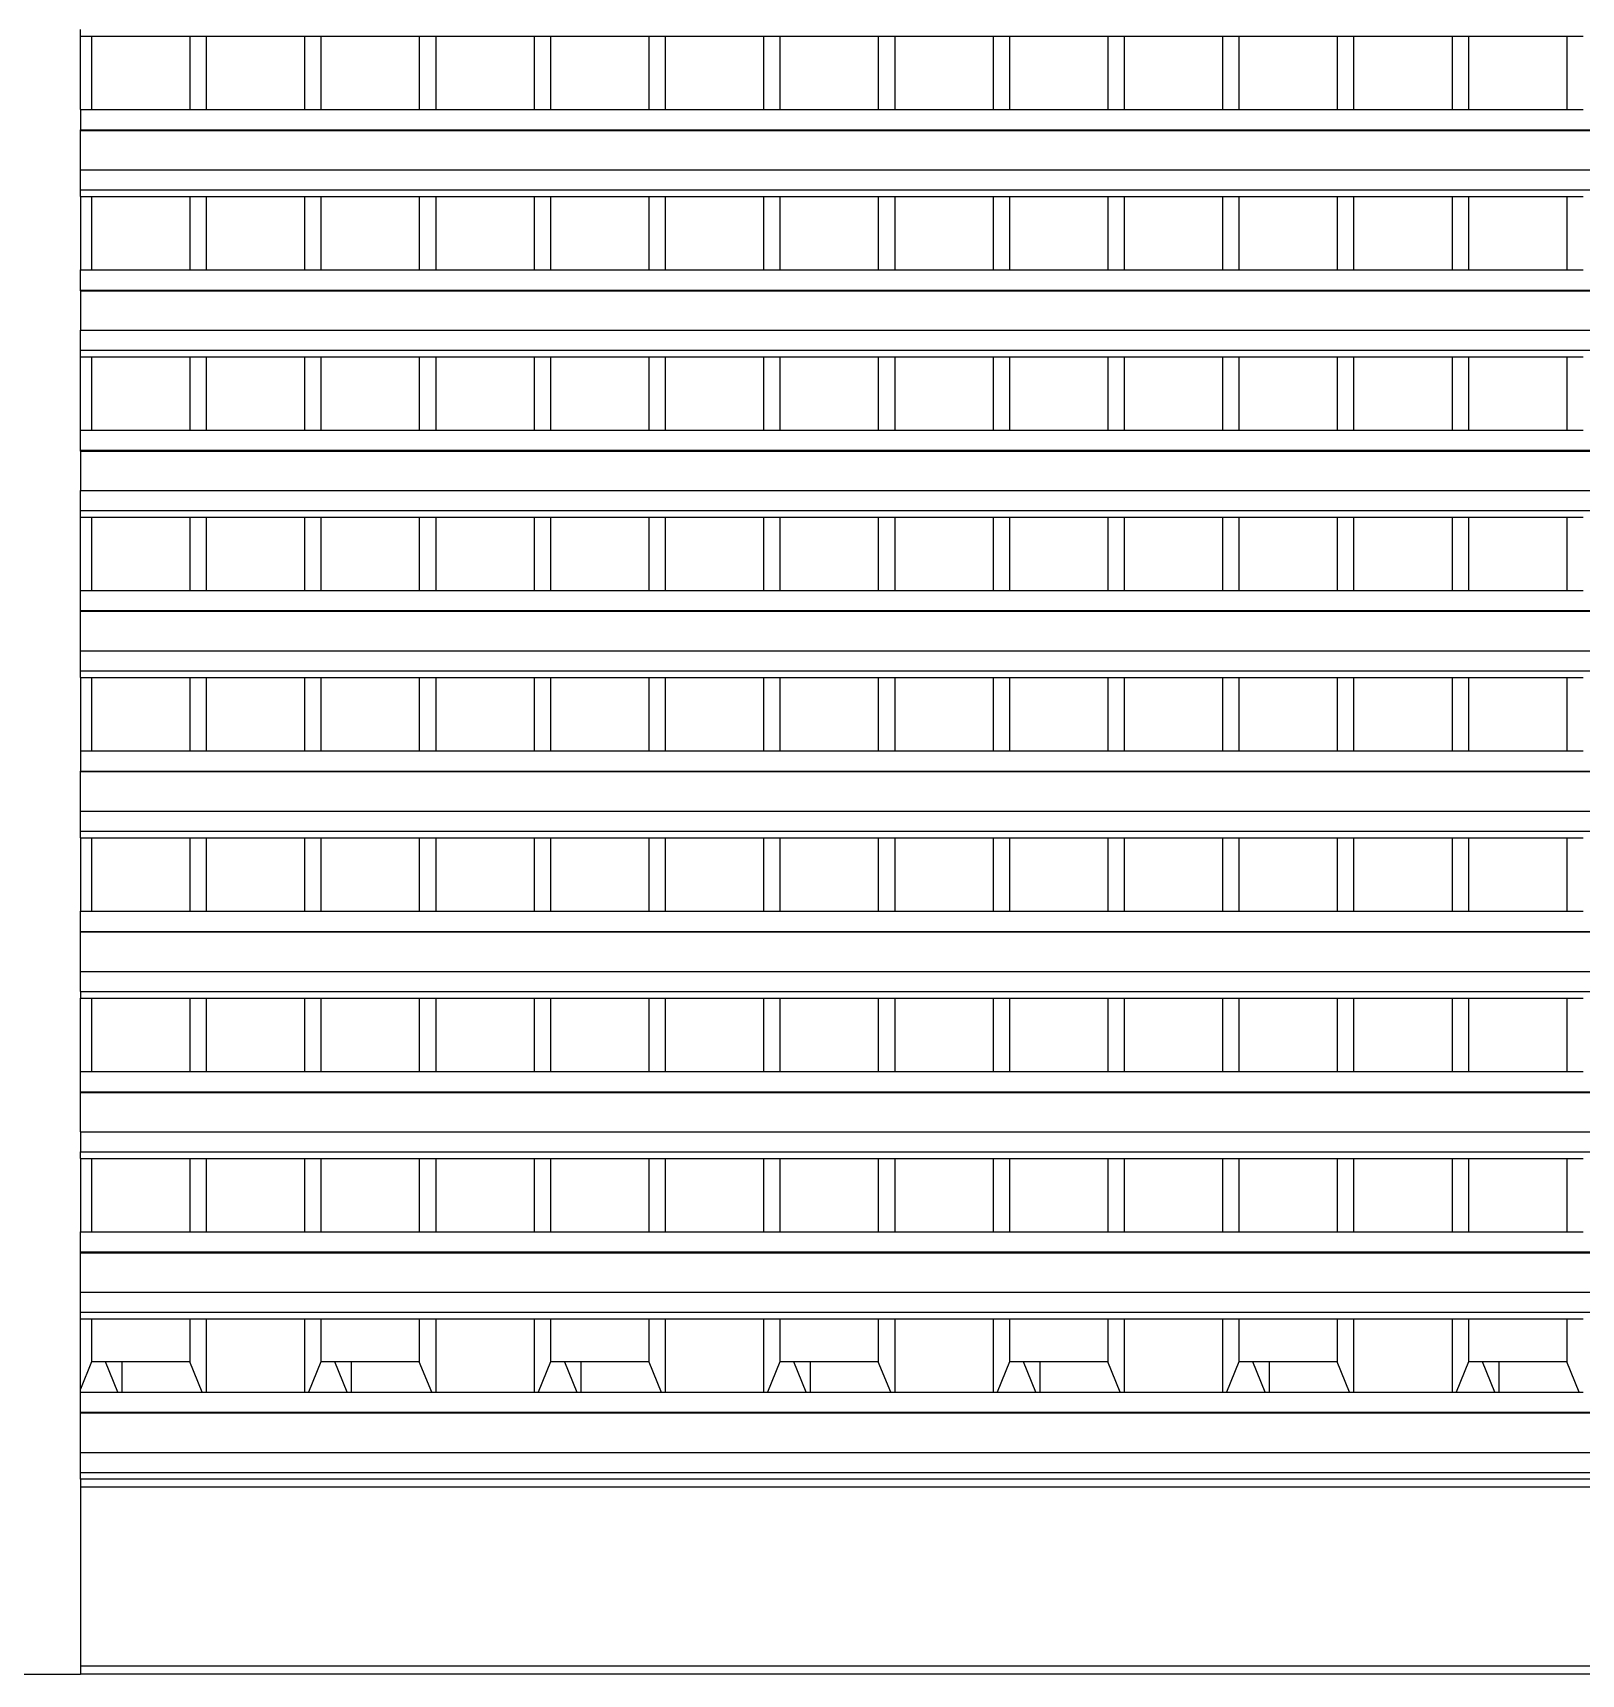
# Model space of a CAD drawing. Extents: x -60 to 60, y -13 to 16.
# Drawn here: x -19.992 to -18.087, y 9.341 to 11.36 of the extents above; entities that cross this region are included whole.
import ezdxf

# ---------------------------------------------------------------- set-up
doc = ezdxf.new("R2010")
doc.units = 0
doc.layers.get('0').update_dxf_attribs({"linetype": 'CONTINUOUS'})

msp = doc.modelspace()

# ---------------------------------------------------------------- linework, layer by layer
for p, q in [((-19.9336, 11.3562), (-19.9336, 11.3644)), ((-19.9336, 11.3562), (-19.9199, 11.3562)), ((-19.9336, 11.2658), (-19.9336, 11.3562)), ((-19.9199, 11.3562), (-19.9199, 11.2658)), ((-19.9199, 11.3562), (-19.7989, 11.3562)), ((-19.7989, 11.3562), (-19.7989, 11.2658)), ((-19.7989, 11.3562), (-19.7787, 11.3562)), ((-19.7787, 11.3562), (-19.7787, 11.2658)), ((-19.7787, 11.3562), (-19.6577, 11.3562)), ((-19.6577, 11.3562), (-19.6577, 11.2658)), ((-19.6577, 11.3562), (-19.6375, 11.3562)), ((-19.6375, 11.3562), (-19.6375, 11.2658)), ((-19.6375, 11.3562), (-19.5165, 11.3562)), ((-19.5165, 11.3562), (-19.5165, 11.2658)), ((-19.5165, 11.3562), (-19.4963, 11.3562)), ((-19.4963, 11.3562), (-19.4963, 11.2658)), ((-19.4963, 11.3562), (-19.3753, 11.3562)), ((-19.3753, 11.3562), (-19.3753, 11.2658)), ((-19.3753, 11.3562), (-19.3551, 11.3562)), ((-19.3551, 11.3562), (-19.3551, 11.2658)), ((-19.3551, 11.3562), (-19.2341, 11.3562)), ((-19.2341, 11.3562), (-19.2341, 11.2658)), ((-19.2341, 11.3562), (-19.2139, 11.3562)), ((-19.2139, 11.3562), (-19.2139, 11.2658)), ((-19.2139, 11.3562), (-19.0929, 11.3562)), ((-19.0929, 11.3562), (-19.0929, 11.2658)), ((-19.0929, 11.3562), (-19.0727, 11.3562)), ((-19.0727, 11.3562), (-19.0727, 11.2658)), ((-19.0727, 11.3562), (-18.9517, 11.3562)), ((-18.9517, 11.3562), (-18.9517, 11.2658)), ((-18.9517, 11.3562), (-18.9315, 11.3562)), ((-18.9315, 11.3562), (-18.9315, 11.2658)), ((-18.9315, 11.3562), (-18.8104, 11.3562)), ((-18.8104, 11.3562), (-18.8104, 11.2658)), ((-18.8104, 11.3562), (-18.7903, 11.3562)), ((-18.7903, 11.3562), (-18.7903, 11.2658)), ((-18.7903, 11.3562), (-18.6692, 11.3562)), ((-18.6692, 11.3562), (-18.6692, 11.2658)), ((-18.6692, 11.3562), (-18.6491, 11.3562)), ((-18.6491, 11.3562), (-18.6491, 11.2658)), ((-18.6491, 11.3562), (-18.528, 11.3562)), ((-18.528, 11.3562), (-18.528, 11.2658)), ((-18.528, 11.3562), (-18.5079, 11.3562)), ((-18.5079, 11.3562), (-18.5079, 11.2658)), ((-18.5079, 11.3562), (-18.3868, 11.3562)), ((-18.3868, 11.3562), (-18.3868, 11.2658)), ((-18.3868, 11.3562), (-18.3667, 11.3562)), ((-18.3667, 11.3562), (-18.3667, 11.2658)), ((-18.3667, 11.3562), (-18.2456, 11.3562)), ((-18.2456, 11.3562), (-18.2456, 11.2658)), ((-18.2456, 11.3562), (-18.2254, 11.3562)), ((-18.2254, 11.3562), (-18.2254, 11.2658)), ((-18.2254, 11.3562), (-18.1044, 11.3562)), ((-18.1044, 11.3562), (-18.1044, 11.2658)), ((-18.1044, 11.3562), (-18.0842, 11.3562)), ((-19.9336, 11.2658), (-19.9199, 11.2658)), ((-19.9336, 11.2658), (-19.9336, 11.2411)), ((-19.9199, 11.2658), (-19.7989, 11.2658)), ((-19.7989, 11.2658), (-19.7787, 11.2658)), ((-19.7787, 11.2658), (-19.6577, 11.2658)), ((-19.6577, 11.2658), (-19.6375, 11.2658)), ((-19.6375, 11.2658), (-19.5165, 11.2658)), ((-19.5165, 11.2658), (-19.4963, 11.2658)), ((-19.4963, 11.2658), (-19.3753, 11.2658)), ((-19.3753, 11.2658), (-19.3551, 11.2658)), ((-19.3551, 11.2658), (-19.2341, 11.2658)), ((-19.2341, 11.2658), (-19.2139, 11.2658)), ((-19.2139, 11.2658), (-19.0929, 11.2658)), ((-19.0929, 11.2658), (-19.0727, 11.2658)), ((-19.0727, 11.2658), (-18.9517, 11.2658)), ((-18.9517, 11.2658), (-18.9315, 11.2658)), ((-18.9315, 11.2658), (-18.8104, 11.2658)), ((-18.8104, 11.2658), (-18.7903, 11.2658)), ((-18.7903, 11.2658), (-18.6692, 11.2658)), ((-18.6692, 11.2658), (-18.6491, 11.2658)), ((-18.6491, 11.2658), (-18.528, 11.2658)), ((-18.528, 11.2658), (-18.5079, 11.2658)), ((-18.5079, 11.2658), (-18.3868, 11.2658)), ((-18.3868, 11.2658), (-18.3667, 11.2658)), ((-18.3667, 11.2658), (-18.2456, 11.2658)), ((-18.2456, 11.2658), (-18.2254, 11.2658)), ((-18.2254, 11.2658), (-18.1044, 11.2658)), ((-18.1044, 11.2658), (-18.0842, 11.2658)), ((-19.9336, 11.2411), (-16.3036, 11.2411)), ((-19.9336, 11.2403), (-19.9336, 11.2411)), ((-19.9336, 11.2403), (-16.3036, 11.2403)), ((-19.9336, 11.1918), (-19.9336, 11.2403)), ((-19.9336, 11.1918), (-16.3036, 11.1918)), ((-19.9336, 11.1671), (-19.9336, 11.1918)), ((-19.9336, 11.1671), (-16.3036, 11.1671)), ((-19.9336, 11.1589), (-19.9336, 11.1671)), ((-19.9336, 11.1589), (-19.9199, 11.1589)), ((-19.9336, 11.1589), (-19.9336, 11.0685)), ((-19.9199, 11.1589), (-19.9199, 11.0685)), ((-19.9199, 11.1589), (-19.7989, 11.1589)), ((-19.7989, 11.1589), (-19.7989, 11.0685)), ((-19.7989, 11.1589), (-19.7787, 11.1589)), ((-19.7787, 11.1589), (-19.7787, 11.0685)), ((-19.7787, 11.1589), (-19.6577, 11.1589)), ((-19.6577, 11.1589), (-19.6577, 11.0685)), ((-19.6577, 11.1589), (-19.6375, 11.1589)), ((-19.6375, 11.1589), (-19.6375, 11.0685)), ((-19.6375, 11.1589), (-19.5165, 11.1589)), ((-19.5165, 11.1589), (-19.5165, 11.0685)), ((-19.5165, 11.1589), (-19.4963, 11.1589)), ((-19.4963, 11.1589), (-19.4963, 11.0685)), ((-19.4963, 11.1589), (-19.3753, 11.1589)), ((-19.3753, 11.1589), (-19.3753, 11.0685)), ((-19.3753, 11.1589), (-19.3551, 11.1589)), ((-19.3551, 11.1589), (-19.3551, 11.0685)), ((-19.3551, 11.1589), (-19.2341, 11.1589)), ((-19.2341, 11.1589), (-19.2341, 11.0685)), ((-19.2341, 11.1589), (-19.2139, 11.1589)), ((-19.2139, 11.1589), (-19.2139, 11.0685)), ((-19.2139, 11.1589), (-19.0929, 11.1589)), ((-19.0929, 11.1589), (-19.0929, 11.0685)), ((-19.0929, 11.1589), (-19.0727, 11.1589)), ((-19.0727, 11.1589), (-19.0727, 11.0685)), ((-19.0727, 11.1589), (-18.9517, 11.1589)), ((-18.9517, 11.1589), (-18.9517, 11.0685)), ((-18.9517, 11.1589), (-18.9315, 11.1589)), ((-18.9315, 11.1589), (-18.9315, 11.0685)), ((-18.9315, 11.1589), (-18.8104, 11.1589)), ((-18.8104, 11.1589), (-18.8104, 11.0685)), ((-18.8104, 11.1589), (-18.7903, 11.1589)), ((-18.7903, 11.1589), (-18.7903, 11.0685)), ((-18.7903, 11.1589), (-18.6692, 11.1589)), ((-18.6692, 11.1589), (-18.6692, 11.0685)), ((-18.6692, 11.1589), (-18.6491, 11.1589)), ((-18.6491, 11.1589), (-18.6491, 11.0685)), ((-18.6491, 11.1589), (-18.528, 11.1589)), ((-18.528, 11.1589), (-18.528, 11.0685)), ((-18.528, 11.1589), (-18.5079, 11.1589)), ((-18.5079, 11.1589), (-18.5079, 11.0685)), ((-18.5079, 11.1589), (-18.3868, 11.1589)), ((-18.3868, 11.1589), (-18.3868, 11.0685)), ((-18.3868, 11.1589), (-18.3667, 11.1589)), ((-18.3667, 11.1589), (-18.3667, 11.0685)), ((-18.3667, 11.1589), (-18.2456, 11.1589)), ((-18.2456, 11.1589), (-18.2456, 11.0685)), ((-18.2456, 11.1589), (-18.2254, 11.1589)), ((-18.2254, 11.1589), (-18.2254, 11.0685)), ((-18.2254, 11.1589), (-18.1044, 11.1589)), ((-18.1044, 11.1589), (-18.1044, 11.0685)), ((-18.1044, 11.1589), (-18.0842, 11.1589)), ((-19.9336, 11.0685), (-19.9199, 11.0685)), ((-19.9336, 11.0438), (-19.9336, 11.0685)), ((-19.9199, 11.0685), (-19.7989, 11.0685)), ((-19.7989, 11.0685), (-19.7787, 11.0685)), ((-19.7787, 11.0685), (-19.6577, 11.0685)), ((-19.6577, 11.0685), (-19.6375, 11.0685)), ((-19.6375, 11.0685), (-19.5165, 11.0685)), ((-19.5165, 11.0685), (-19.4963, 11.0685)), ((-19.4963, 11.0685), (-19.3753, 11.0685)), ((-19.3753, 11.0685), (-19.3551, 11.0685)), ((-19.3551, 11.0685), (-19.2341, 11.0685)), ((-19.2341, 11.0685), (-19.2139, 11.0685)), ((-19.2139, 11.0685), (-19.0929, 11.0685)), ((-19.0929, 11.0685), (-19.0727, 11.0685)), ((-19.0727, 11.0685), (-18.9517, 11.0685)), ((-18.9517, 11.0685), (-18.9315, 11.0685)), ((-18.9315, 11.0685), (-18.8104, 11.0685)), ((-18.8104, 11.0685), (-18.7903, 11.0685)), ((-18.7903, 11.0685), (-18.6692, 11.0685)), ((-18.6692, 11.0685), (-18.6491, 11.0685)), ((-18.6491, 11.0685), (-18.528, 11.0685)), ((-18.528, 11.0685), (-18.5079, 11.0685)), ((-18.5079, 11.0685), (-18.3868, 11.0685)), ((-18.3868, 11.0685), (-18.3667, 11.0685)), ((-18.3667, 11.0685), (-18.2456, 11.0685)), ((-18.2456, 11.0685), (-18.2254, 11.0685)), ((-18.2254, 11.0685), (-18.1044, 11.0685)), ((-18.1044, 11.0685), (-18.0842, 11.0685)), ((-19.9336, 11.0438), (-16.3036, 11.0438)), ((-19.9336, 11.043), (-19.9336, 11.0438)), ((-19.9336, 11.043), (-16.3036, 11.043)), ((-19.9336, 11.043), (-19.9336, 10.9945)), ((-19.9336, 10.9945), (-16.3036, 10.9945)), ((-19.9336, 10.9699), (-19.9336, 10.9945)), ((-19.9336, 10.9699), (-16.3036, 10.9699)), ((-19.9336, 10.9616), (-19.9336, 10.9699)), ((-19.9336, 10.9616), (-19.9199, 10.9616)), ((-19.9336, 10.8712), (-19.9336, 10.9616)), ((-19.9199, 10.9616), (-19.9199, 10.8712)), ((-19.9199, 10.9616), (-19.7989, 10.9616)), ((-19.7989, 10.9616), (-19.7989, 10.8712)), ((-19.7989, 10.9616), (-19.7787, 10.9616)), ((-19.7787, 10.9616), (-19.7787, 10.8712)), ((-19.7787, 10.9616), (-19.6577, 10.9616)), ((-19.6577, 10.9616), (-19.6577, 10.8712)), ((-19.6577, 10.9616), (-19.6375, 10.9616)), ((-19.6375, 10.9616), (-19.6375, 10.8712)), ((-19.6375, 10.9616), (-19.5165, 10.9616)), ((-19.5165, 10.9616), (-19.5165, 10.8712)), ((-19.5165, 10.9616), (-19.4963, 10.9616)), ((-19.4963, 10.9616), (-19.4963, 10.8712)), ((-19.4963, 10.9616), (-19.3753, 10.9616)), ((-19.3753, 10.9616), (-19.3753, 10.8712)), ((-19.3753, 10.9616), (-19.3551, 10.9616)), ((-19.3551, 10.9616), (-19.3551, 10.8712)), ((-19.3551, 10.9616), (-19.2341, 10.9616)), ((-19.2341, 10.9616), (-19.2341, 10.8712)), ((-19.2341, 10.9616), (-19.2139, 10.9616)), ((-19.2139, 10.9616), (-19.2139, 10.8712)), ((-19.2139, 10.9616), (-19.0929, 10.9616)), ((-19.0929, 10.9616), (-19.0929, 10.8712)), ((-19.0929, 10.9616), (-19.0727, 10.9616)), ((-19.0727, 10.9616), (-19.0727, 10.8712)), ((-19.0727, 10.9616), (-18.9517, 10.9616)), ((-18.9517, 10.9616), (-18.9517, 10.8712)), ((-18.9517, 10.9616), (-18.9315, 10.9616)), ((-18.9315, 10.9616), (-18.9315, 10.8712)), ((-18.9315, 10.9616), (-18.8104, 10.9616)), ((-18.8104, 10.9616), (-18.8104, 10.8712)), ((-18.8104, 10.9616), (-18.7903, 10.9616)), ((-18.7903, 10.9616), (-18.7903, 10.8712)), ((-18.7903, 10.9616), (-18.6692, 10.9616)), ((-18.6692, 10.9616), (-18.6692, 10.8712)), ((-18.6692, 10.9616), (-18.6491, 10.9616)), ((-18.6491, 10.9616), (-18.6491, 10.8712)), ((-18.6491, 10.9616), (-18.528, 10.9616)), ((-18.528, 10.9616), (-18.528, 10.8712)), ((-18.528, 10.9616), (-18.5079, 10.9616)), ((-18.5079, 10.9616), (-18.5079, 10.8712)), ((-18.5079, 10.9616), (-18.3868, 10.9616)), ((-18.3868, 10.9616), (-18.3868, 10.8712)), ((-18.3868, 10.9616), (-18.3667, 10.9616)), ((-18.3667, 10.9616), (-18.3667, 10.8712)), ((-18.3667, 10.9616), (-18.2456, 10.9616)), ((-18.2456, 10.9616), (-18.2456, 10.8712)), ((-18.2456, 10.9616), (-18.2254, 10.9616)), ((-18.2254, 10.9616), (-18.2254, 10.8712)), ((-18.2254, 10.9616), (-18.1044, 10.9616)), ((-18.1044, 10.9616), (-18.1044, 10.8712)), ((-18.1044, 10.9616), (-18.0842, 10.9616)), ((-19.9336, 10.8712), (-19.9199, 10.8712)), ((-19.9336, 10.8466), (-19.9336, 10.8712)), ((-19.9199, 10.8712), (-19.7989, 10.8712)), ((-19.7989, 10.8712), (-19.7787, 10.8712)), ((-19.7787, 10.8712), (-19.6577, 10.8712)), ((-19.6577, 10.8712), (-19.6375, 10.8712)), ((-19.6375, 10.8712), (-19.5165, 10.8712)), ((-19.5165, 10.8712), (-19.4963, 10.8712)), ((-19.4963, 10.8712), (-19.3753, 10.8712)), ((-19.3753, 10.8712), (-19.3551, 10.8712)), ((-19.3551, 10.8712), (-19.2341, 10.8712)), ((-19.2341, 10.8712), (-19.2139, 10.8712)), ((-19.2139, 10.8712), (-19.0929, 10.8712)), ((-19.0929, 10.8712), (-19.0727, 10.8712)), ((-19.0727, 10.8712), (-18.9517, 10.8712)), ((-18.9517, 10.8712), (-18.9315, 10.8712)), ((-18.9315, 10.8712), (-18.8104, 10.8712)), ((-18.8104, 10.8712), (-18.7903, 10.8712)), ((-18.7903, 10.8712), (-18.6692, 10.8712)), ((-18.6692, 10.8712), (-18.6491, 10.8712)), ((-18.6491, 10.8712), (-18.528, 10.8712)), ((-18.528, 10.8712), (-18.5079, 10.8712)), ((-18.5079, 10.8712), (-18.3868, 10.8712)), ((-18.3868, 10.8712), (-18.3667, 10.8712)), ((-18.3667, 10.8712), (-18.2456, 10.8712)), ((-18.2456, 10.8712), (-18.2254, 10.8712)), ((-18.2254, 10.8712), (-18.1044, 10.8712)), ((-18.1044, 10.8712), (-18.0842, 10.8712)), ((-19.9336, 10.8466), (-16.3036, 10.8466)), ((-19.9336, 10.8457), (-19.9336, 10.8466)), ((-19.9336, 10.8457), (-16.3036, 10.8457)), ((-19.9336, 10.8457), (-19.9336, 10.7972)), ((-19.9336, 10.7972), (-16.3036, 10.7972)), ((-19.9336, 10.7726), (-19.9336, 10.7972)), ((-19.9336, 10.7726), (-16.3036, 10.7726)), ((-19.9336, 10.7644), (-19.9336, 10.7726)), ((-19.9336, 10.7644), (-19.9199, 10.7644)), ((-19.9336, 10.6739), (-19.9336, 10.7644)), ((-19.9199, 10.7644), (-19.9199, 10.6739)), ((-19.9199, 10.7644), (-19.7989, 10.7644)), ((-19.7989, 10.7644), (-19.7989, 10.6739)), ((-19.7989, 10.7644), (-19.7787, 10.7644)), ((-19.7787, 10.7644), (-19.7787, 10.6739)), ((-19.7787, 10.7644), (-19.6577, 10.7644)), ((-19.6577, 10.7644), (-19.6577, 10.6739)), ((-19.6577, 10.7644), (-19.6375, 10.7644)), ((-19.6375, 10.7644), (-19.6375, 10.6739)), ((-19.6375, 10.7644), (-19.5165, 10.7644)), ((-19.5165, 10.7644), (-19.5165, 10.6739)), ((-19.5165, 10.7644), (-19.4963, 10.7644)), ((-19.4963, 10.7644), (-19.4963, 10.6739)), ((-19.4963, 10.7644), (-19.3753, 10.7644)), ((-19.3753, 10.7644), (-19.3753, 10.6739)), ((-19.3753, 10.7644), (-19.3551, 10.7644)), ((-19.3551, 10.7644), (-19.3551, 10.6739)), ((-19.3551, 10.7644), (-19.2341, 10.7644)), ((-19.2341, 10.7644), (-19.2341, 10.6739)), ((-19.2341, 10.7644), (-19.2139, 10.7644)), ((-19.2139, 10.7644), (-19.2139, 10.6739)), ((-19.2139, 10.7644), (-19.0929, 10.7644)), ((-19.0929, 10.7644), (-19.0929, 10.6739)), ((-19.0929, 10.7644), (-19.0727, 10.7644)), ((-19.0727, 10.7644), (-19.0727, 10.6739)), ((-19.0727, 10.7644), (-18.9517, 10.7644)), ((-18.9517, 10.7644), (-18.9517, 10.6739)), ((-18.9517, 10.7644), (-18.9315, 10.7644)), ((-18.9315, 10.7644), (-18.9315, 10.6739)), ((-18.9315, 10.7644), (-18.8104, 10.7644)), ((-18.8104, 10.7644), (-18.8104, 10.6739)), ((-18.8104, 10.7644), (-18.7903, 10.7644)), ((-18.7903, 10.7644), (-18.7903, 10.6739)), ((-18.7903, 10.7644), (-18.6692, 10.7644)), ((-18.6692, 10.7644), (-18.6692, 10.6739)), ((-18.6692, 10.7644), (-18.6491, 10.7644)), ((-18.6491, 10.7644), (-18.6491, 10.6739)), ((-18.6491, 10.7644), (-18.528, 10.7644)), ((-18.528, 10.7644), (-18.528, 10.6739)), ((-18.528, 10.7644), (-18.5079, 10.7644)), ((-18.5079, 10.7644), (-18.5079, 10.6739)), ((-18.5079, 10.7644), (-18.3868, 10.7644)), ((-18.3868, 10.7644), (-18.3868, 10.6739)), ((-18.3868, 10.7644), (-18.3667, 10.7644)), ((-18.3667, 10.7644), (-18.3667, 10.6739)), ((-18.3667, 10.7644), (-18.2456, 10.7644)), ((-18.2456, 10.7644), (-18.2456, 10.6739)), ((-18.2456, 10.7644), (-18.2254, 10.7644)), ((-18.2254, 10.7644), (-18.2254, 10.6739)), ((-18.2254, 10.7644), (-18.1044, 10.7644)), ((-18.1044, 10.7644), (-18.1044, 10.6739)), ((-18.1044, 10.7644), (-18.0842, 10.7644)), ((-19.9336, 10.6739), (-19.9199, 10.6739)), ((-19.9336, 10.6493), (-19.9336, 10.6739)), ((-19.9199, 10.6739), (-19.7989, 10.6739)), ((-19.7989, 10.6739), (-19.7787, 10.6739)), ((-19.7787, 10.6739), (-19.6577, 10.6739)), ((-19.6577, 10.6739), (-19.6375, 10.6739)), ((-19.6375, 10.6739), (-19.5165, 10.6739)), ((-19.5165, 10.6739), (-19.4963, 10.6739)), ((-19.4963, 10.6739), (-19.3753, 10.6739)), ((-19.3753, 10.6739), (-19.3551, 10.6739)), ((-19.3551, 10.6739), (-19.2341, 10.6739)), ((-19.2341, 10.6739), (-19.2139, 10.6739)), ((-19.2139, 10.6739), (-19.0929, 10.6739)), ((-19.0929, 10.6739), (-19.0727, 10.6739)), ((-19.0727, 10.6739), (-18.9517, 10.6739)), ((-18.9517, 10.6739), (-18.9315, 10.6739)), ((-18.9315, 10.6739), (-18.8104, 10.6739)), ((-18.8104, 10.6739), (-18.7903, 10.6739)), ((-18.7903, 10.6739), (-18.6692, 10.6739)), ((-18.6692, 10.6739), (-18.6491, 10.6739)), ((-18.6491, 10.6739), (-18.528, 10.6739)), ((-18.528, 10.6739), (-18.5079, 10.6739)), ((-18.5079, 10.6739), (-18.3868, 10.6739)), ((-18.3868, 10.6739), (-18.3667, 10.6739)), ((-18.3667, 10.6739), (-18.2456, 10.6739)), ((-18.2456, 10.6739), (-18.2254, 10.6739)), ((-18.2254, 10.6739), (-18.1044, 10.6739)), ((-18.1044, 10.6739), (-18.0842, 10.6739)), ((-19.9336, 10.6493), (-16.3036, 10.6493)), ((-19.9336, 10.6485), (-19.9336, 10.6493)), ((-19.9336, 10.6485), (-16.3036, 10.6485)), ((-19.9336, 10.6), (-19.9336, 10.6485)), ((-19.9336, 10.6), (-16.3036, 10.6)), ((-19.9336, 10.5753), (-19.9336, 10.6)), ((-19.9336, 10.5753), (-16.3036, 10.5753)), ((-19.9336, 10.5671), (-19.9336, 10.5753)), ((-19.9336, 10.5671), (-19.9199, 10.5671)), ((-19.9336, 10.5671), (-19.9336, 10.4767)), ((-19.9199, 10.5671), (-19.9199, 10.4767)), ((-19.9199, 10.5671), (-19.7989, 10.5671)), ((-19.7989, 10.5671), (-19.7989, 10.4767)), ((-19.7989, 10.5671), (-19.7787, 10.5671)), ((-19.7787, 10.5671), (-19.7787, 10.4767)), ((-19.7787, 10.5671), (-19.6577, 10.5671)), ((-19.6577, 10.5671), (-19.6577, 10.4767)), ((-19.6577, 10.5671), (-19.6375, 10.5671)), ((-19.6375, 10.5671), (-19.6375, 10.4767)), ((-19.6375, 10.5671), (-19.5165, 10.5671)), ((-19.5165, 10.5671), (-19.5165, 10.4767)), ((-19.5165, 10.5671), (-19.4963, 10.5671)), ((-19.4963, 10.5671), (-19.4963, 10.4767)), ((-19.4963, 10.5671), (-19.3753, 10.5671)), ((-19.3753, 10.5671), (-19.3753, 10.4767)), ((-19.3753, 10.5671), (-19.3551, 10.5671)), ((-19.3551, 10.5671), (-19.3551, 10.4767)), ((-19.3551, 10.5671), (-19.2341, 10.5671)), ((-19.2341, 10.5671), (-19.2341, 10.4767)), ((-19.2341, 10.5671), (-19.2139, 10.5671)), ((-19.2139, 10.5671), (-19.2139, 10.4767)), ((-19.2139, 10.5671), (-19.0929, 10.5671)), ((-19.0929, 10.5671), (-19.0929, 10.4767)), ((-19.0929, 10.5671), (-19.0727, 10.5671)), ((-19.0727, 10.5671), (-19.0727, 10.4767)), ((-19.0727, 10.5671), (-18.9517, 10.5671)), ((-18.9517, 10.5671), (-18.9517, 10.4767)), ((-18.9517, 10.5671), (-18.9315, 10.5671)), ((-18.9315, 10.5671), (-18.9315, 10.4767)), ((-18.9315, 10.5671), (-18.8104, 10.5671)), ((-18.8104, 10.5671), (-18.8104, 10.4767)), ((-18.8104, 10.5671), (-18.7903, 10.5671)), ((-18.7903, 10.5671), (-18.7903, 10.4767)), ((-18.7903, 10.5671), (-18.6692, 10.5671)), ((-18.6692, 10.5671), (-18.6692, 10.4767)), ((-18.6692, 10.5671), (-18.6491, 10.5671)), ((-18.6491, 10.5671), (-18.6491, 10.4767)), ((-18.6491, 10.5671), (-18.528, 10.5671)), ((-18.528, 10.5671), (-18.528, 10.4767)), ((-18.528, 10.5671), (-18.5079, 10.5671)), ((-18.5079, 10.5671), (-18.5079, 10.4767)), ((-18.5079, 10.5671), (-18.3868, 10.5671)), ((-18.3868, 10.5671), (-18.3868, 10.4767)), ((-18.3868, 10.5671), (-18.3667, 10.5671)), ((-18.3667, 10.5671), (-18.3667, 10.4767)), ((-18.3667, 10.5671), (-18.2456, 10.5671)), ((-18.2456, 10.5671), (-18.2456, 10.4767)), ((-18.2456, 10.5671), (-18.2254, 10.5671)), ((-18.2254, 10.5671), (-18.2254, 10.4767)), ((-18.2254, 10.5671), (-18.1044, 10.5671)), ((-18.1044, 10.5671), (-18.1044, 10.4767)), ((-18.1044, 10.5671), (-18.0842, 10.5671)), ((-19.9336, 10.4767), (-19.9199, 10.4767)), ((-19.9336, 10.4767), (-19.9336, 10.452)), ((-19.9199, 10.4767), (-19.7989, 10.4767)), ((-19.7989, 10.4767), (-19.7787, 10.4767)), ((-19.7787, 10.4767), (-19.6577, 10.4767)), ((-19.6577, 10.4767), (-19.6375, 10.4767)), ((-19.6375, 10.4767), (-19.5165, 10.4767)), ((-19.5165, 10.4767), (-19.4963, 10.4767)), ((-19.4963, 10.4767), (-19.3753, 10.4767)), ((-19.3753, 10.4767), (-19.3551, 10.4767)), ((-19.3551, 10.4767), (-19.2341, 10.4767)), ((-19.2341, 10.4767), (-19.2139, 10.4767)), ((-19.2139, 10.4767), (-19.0929, 10.4767)), ((-19.0929, 10.4767), (-19.0727, 10.4767)), ((-19.0727, 10.4767), (-18.9517, 10.4767)), ((-18.9517, 10.4767), (-18.9315, 10.4767)), ((-18.9315, 10.4767), (-18.8104, 10.4767)), ((-18.8104, 10.4767), (-18.7903, 10.4767)), ((-18.7903, 10.4767), (-18.6692, 10.4767)), ((-18.6692, 10.4767), (-18.6491, 10.4767)), ((-18.6491, 10.4767), (-18.528, 10.4767)), ((-18.528, 10.4767), (-18.5079, 10.4767)), ((-18.5079, 10.4767), (-18.3868, 10.4767)), ((-18.3868, 10.4767), (-18.3667, 10.4767)), ((-18.3667, 10.4767), (-18.2456, 10.4767)), ((-18.2456, 10.4767), (-18.2254, 10.4767)), ((-18.2254, 10.4767), (-18.1044, 10.4767)), ((-18.1044, 10.4767), (-18.0842, 10.4767)), ((-19.9336, 10.452), (-16.3036, 10.452)), ((-19.9336, 10.4512), (-19.9336, 10.452)), ((-19.9336, 10.4512), (-16.3036, 10.4512)), ((-19.9336, 10.4027), (-19.9336, 10.4512)), ((-19.9336, 10.4027), (-16.3036, 10.4027)), ((-19.9336, 10.378), (-19.9336, 10.4027)), ((-19.9336, 10.378), (-16.3036, 10.378)), ((-19.9336, 10.3698), (-19.9336, 10.378)), ((-19.9336, 10.3698), (-19.9199, 10.3698)), ((-19.9336, 10.3698), (-19.9336, 10.2794)), ((-19.9199, 10.3698), (-19.9199, 10.2794)), ((-19.9199, 10.3698), (-19.7989, 10.3698)), ((-19.7989, 10.3698), (-19.7989, 10.2794)), ((-19.7989, 10.3698), (-19.7787, 10.3698)), ((-19.7787, 10.3698), (-19.7787, 10.2794)), ((-19.7787, 10.3698), (-19.6577, 10.3698)), ((-19.6577, 10.3698), (-19.6577, 10.2794)), ((-19.6577, 10.3698), (-19.6375, 10.3698)), ((-19.6375, 10.3698), (-19.6375, 10.2794)), ((-19.6375, 10.3698), (-19.5165, 10.3698)), ((-19.5165, 10.3698), (-19.5165, 10.2794)), ((-19.5165, 10.3698), (-19.4963, 10.3698)), ((-19.4963, 10.3698), (-19.4963, 10.2794)), ((-19.4963, 10.3698), (-19.3753, 10.3698)), ((-19.3753, 10.3698), (-19.3753, 10.2794)), ((-19.3753, 10.3698), (-19.3551, 10.3698)), ((-19.3551, 10.3698), (-19.3551, 10.2794)), ((-19.3551, 10.3698), (-19.2341, 10.3698)), ((-19.2341, 10.3698), (-19.2341, 10.2794)), ((-19.2341, 10.3698), (-19.2139, 10.3698)), ((-19.2139, 10.3698), (-19.2139, 10.2794)), ((-19.2139, 10.3698), (-19.0929, 10.3698)), ((-19.0929, 10.3698), (-19.0929, 10.2794)), ((-19.0929, 10.3698), (-19.0727, 10.3698)), ((-19.0727, 10.3698), (-19.0727, 10.2794)), ((-19.0727, 10.3698), (-18.9517, 10.3698)), ((-18.9517, 10.3698), (-18.9517, 10.2794)), ((-18.9517, 10.3698), (-18.9315, 10.3698)), ((-18.9315, 10.3698), (-18.9315, 10.2794)), ((-18.9315, 10.3698), (-18.8104, 10.3698)), ((-18.8104, 10.3698), (-18.8104, 10.2794)), ((-18.8104, 10.3698), (-18.7903, 10.3698)), ((-18.7903, 10.3698), (-18.7903, 10.2794)), ((-18.7903, 10.3698), (-18.6692, 10.3698)), ((-18.6692, 10.3698), (-18.6692, 10.2794)), ((-18.6692, 10.3698), (-18.6491, 10.3698)), ((-18.6491, 10.3698), (-18.6491, 10.2794)), ((-18.6491, 10.3698), (-18.528, 10.3698)), ((-18.528, 10.3698), (-18.528, 10.2794)), ((-18.528, 10.3698), (-18.5079, 10.3698)), ((-18.5079, 10.3698), (-18.5079, 10.2794)), ((-18.5079, 10.3698), (-18.3868, 10.3698)), ((-18.3868, 10.3698), (-18.3868, 10.2794)), ((-18.3868, 10.3698), (-18.3667, 10.3698)), ((-18.3667, 10.3698), (-18.3667, 10.2794)), ((-18.3667, 10.3698), (-18.2456, 10.3698)), ((-18.2456, 10.3698), (-18.2456, 10.2794)), ((-18.2456, 10.3698), (-18.2254, 10.3698)), ((-18.2254, 10.3698), (-18.2254, 10.2794)), ((-18.2254, 10.3698), (-18.1044, 10.3698)), ((-18.1044, 10.3698), (-18.1044, 10.2794)), ((-18.1044, 10.3698), (-18.0842, 10.3698)), ((-19.9336, 10.2794), (-19.9199, 10.2794)), ((-19.9336, 10.2547), (-19.9336, 10.2794)), ((-19.9199, 10.2794), (-19.7989, 10.2794)), ((-19.7989, 10.2794), (-19.7787, 10.2794)), ((-19.7787, 10.2794), (-19.6577, 10.2794)), ((-19.6577, 10.2794), (-19.6375, 10.2794)), ((-19.6375, 10.2794), (-19.5165, 10.2794)), ((-19.5165, 10.2794), (-19.4963, 10.2794)), ((-19.4963, 10.2794), (-19.3753, 10.2794)), ((-19.3753, 10.2794), (-19.3551, 10.2794)), ((-19.3551, 10.2794), (-19.2341, 10.2794)), ((-19.2341, 10.2794), (-19.2139, 10.2794)), ((-19.2139, 10.2794), (-19.0929, 10.2794)), ((-19.0929, 10.2794), (-19.0727, 10.2794)), ((-19.0727, 10.2794), (-18.9517, 10.2794)), ((-18.9517, 10.2794), (-18.9315, 10.2794)), ((-18.9315, 10.2794), (-18.8104, 10.2794)), ((-18.8104, 10.2794), (-18.7903, 10.2794)), ((-18.7903, 10.2794), (-18.6692, 10.2794)), ((-18.6692, 10.2794), (-18.6491, 10.2794)), ((-18.6491, 10.2794), (-18.528, 10.2794)), ((-18.528, 10.2794), (-18.5079, 10.2794)), ((-18.5079, 10.2794), (-18.3868, 10.2794)), ((-18.3868, 10.2794), (-18.3667, 10.2794)), ((-18.3667, 10.2794), (-18.2456, 10.2794)), ((-18.2456, 10.2794), (-18.2254, 10.2794)), ((-18.2254, 10.2794), (-18.1044, 10.2794)), ((-18.1044, 10.2794), (-18.0842, 10.2794)), ((-19.9336, 10.2547), (-16.3036, 10.2547)), ((-19.9336, 10.2539), (-19.9336, 10.2547)), ((-19.9336, 10.2539), (-16.3036, 10.2539)), ((-19.9336, 10.2054), (-19.9336, 10.2539)), ((-19.9336, 10.2054), (-16.3036, 10.2054)), ((-19.9336, 10.1807), (-19.9336, 10.2054)), ((-19.9336, 10.1807), (-16.3036, 10.1807)), ((-19.9336, 10.1807), (-19.9336, 10.1725)), ((-19.9336, 10.1725), (-19.9199, 10.1725)), ((-19.9336, 10.0821), (-19.9336, 10.1725)), ((-19.9199, 10.1725), (-19.9199, 10.0821)), ((-19.9199, 10.1725), (-19.7989, 10.1725)), ((-19.7989, 10.1725), (-19.7989, 10.0821)), ((-19.7989, 10.1725), (-19.7787, 10.1725)), ((-19.7787, 10.1725), (-19.7787, 10.0821)), ((-19.7787, 10.1725), (-19.6577, 10.1725)), ((-19.6577, 10.1725), (-19.6577, 10.0821)), ((-19.6577, 10.1725), (-19.6375, 10.1725)), ((-19.6375, 10.1725), (-19.6375, 10.0821)), ((-19.6375, 10.1725), (-19.5165, 10.1725)), ((-19.5165, 10.1725), (-19.5165, 10.0821)), ((-19.5165, 10.1725), (-19.4963, 10.1725)), ((-19.4963, 10.1725), (-19.4963, 10.0821)), ((-19.4963, 10.1725), (-19.3753, 10.1725)), ((-19.3753, 10.1725), (-19.3753, 10.0821)), ((-19.3753, 10.1725), (-19.3551, 10.1725)), ((-19.3551, 10.1725), (-19.3551, 10.0821)), ((-19.3551, 10.1725), (-19.2341, 10.1725)), ((-19.2341, 10.1725), (-19.2341, 10.0821)), ((-19.2341, 10.1725), (-19.2139, 10.1725)), ((-19.2139, 10.1725), (-19.2139, 10.0821)), ((-19.2139, 10.1725), (-19.0929, 10.1725)), ((-19.0929, 10.1725), (-19.0929, 10.0821)), ((-19.0929, 10.1725), (-19.0727, 10.1725)), ((-19.0727, 10.1725), (-19.0727, 10.0821)), ((-19.0727, 10.1725), (-18.9517, 10.1725)), ((-18.9517, 10.1725), (-18.9517, 10.0821)), ((-18.9517, 10.1725), (-18.9315, 10.1725)), ((-18.9315, 10.1725), (-18.9315, 10.0821)), ((-18.9315, 10.1725), (-18.8104, 10.1725)), ((-18.8104, 10.1725), (-18.8104, 10.0821)), ((-18.8104, 10.1725), (-18.7903, 10.1725)), ((-18.7903, 10.1725), (-18.7903, 10.0821)), ((-18.7903, 10.1725), (-18.6692, 10.1725)), ((-18.6692, 10.1725), (-18.6692, 10.0821)), ((-18.6692, 10.1725), (-18.6491, 10.1725)), ((-18.6491, 10.1725), (-18.6491, 10.0821)), ((-18.6491, 10.1725), (-18.528, 10.1725)), ((-18.528, 10.1725), (-18.528, 10.0821)), ((-18.528, 10.1725), (-18.5079, 10.1725)), ((-18.5079, 10.1725), (-18.5079, 10.0821)), ((-18.5079, 10.1725), (-18.3868, 10.1725)), ((-18.3868, 10.1725), (-18.3868, 10.0821)), ((-18.3868, 10.1725), (-18.3667, 10.1725)), ((-18.3667, 10.1725), (-18.3667, 10.0821)), ((-18.3667, 10.1725), (-18.2456, 10.1725)), ((-18.2456, 10.1725), (-18.2456, 10.0821)), ((-18.2456, 10.1725), (-18.2254, 10.1725)), ((-18.2254, 10.1725), (-18.2254, 10.0821)), ((-18.2254, 10.1725), (-18.1044, 10.1725)), ((-18.1044, 10.1725), (-18.1044, 10.0821)), ((-18.1044, 10.1725), (-18.0842, 10.1725)), ((-19.9336, 10.0821), (-19.9199, 10.0821)), ((-19.9336, 10.0574), (-19.9336, 10.0821)), ((-19.9199, 10.0821), (-19.7989, 10.0821)), ((-19.7989, 10.0821), (-19.7787, 10.0821)), ((-19.7787, 10.0821), (-19.6577, 10.0821)), ((-19.6577, 10.0821), (-19.6375, 10.0821)), ((-19.6375, 10.0821), (-19.5165, 10.0821)), ((-19.5165, 10.0821), (-19.4963, 10.0821)), ((-19.4963, 10.0821), (-19.3753, 10.0821)), ((-19.3753, 10.0821), (-19.3551, 10.0821)), ((-19.3551, 10.0821), (-19.2341, 10.0821)), ((-19.2341, 10.0821), (-19.2139, 10.0821)), ((-19.2139, 10.0821), (-19.0929, 10.0821)), ((-19.0929, 10.0821), (-19.0727, 10.0821)), ((-19.0727, 10.0821), (-18.9517, 10.0821)), ((-18.9517, 10.0821), (-18.9315, 10.0821)), ((-18.9315, 10.0821), (-18.8104, 10.0821)), ((-18.8104, 10.0821), (-18.7903, 10.0821)), ((-18.7903, 10.0821), (-18.6692, 10.0821)), ((-18.6692, 10.0821), (-18.6491, 10.0821)), ((-18.6491, 10.0821), (-18.528, 10.0821)), ((-18.528, 10.0821), (-18.5079, 10.0821)), ((-18.5079, 10.0821), (-18.3868, 10.0821)), ((-18.3868, 10.0821), (-18.3667, 10.0821)), ((-18.3667, 10.0821), (-18.2456, 10.0821)), ((-18.2456, 10.0821), (-18.2254, 10.0821)), ((-18.2254, 10.0821), (-18.1044, 10.0821)), ((-18.1044, 10.0821), (-18.0842, 10.0821)), ((-19.9336, 10.0574), (-16.3036, 10.0574)), ((-19.9336, 10.0566), (-19.9336, 10.0574)), ((-19.9336, 10.0566), (-16.3036, 10.0566)), ((-19.9336, 10.0081), (-19.9336, 10.0566)), ((-19.9336, 10.0081), (-16.3036, 10.0081)), ((-19.9336, 10.0081), (-19.9336, 9.9835)), ((-19.9336, 9.9835), (-16.3036, 9.9835)), ((-19.9336, 9.9752), (-19.9336, 9.9835)), ((-19.9336, 9.9752), (-19.9199, 9.9752)), ((-19.9336, 9.9752), (-19.9336, 9.8848)), ((-19.9199, 9.9752), (-19.9199, 9.8848)), ((-19.9199, 9.9752), (-19.7989, 9.9752)), ((-19.7989, 9.9752), (-19.7989, 9.8848)), ((-19.7989, 9.9752), (-19.7787, 9.9752)), ((-19.7787, 9.9752), (-19.7787, 9.8848)), ((-19.7787, 9.9752), (-19.6577, 9.9752)), ((-19.6577, 9.9752), (-19.6577, 9.8848)), ((-19.6577, 9.9752), (-19.6375, 9.9752)), ((-19.6375, 9.9752), (-19.6375, 9.8848)), ((-19.6375, 9.9752), (-19.5165, 9.9752)), ((-19.5165, 9.9752), (-19.5165, 9.8848)), ((-19.5165, 9.9752), (-19.4963, 9.9752)), ((-19.4963, 9.9752), (-19.4963, 9.8848)), ((-19.4963, 9.9752), (-19.3753, 9.9752)), ((-19.3753, 9.9752), (-19.3753, 9.8848)), ((-19.3753, 9.9752), (-19.3551, 9.9752)), ((-19.3551, 9.9752), (-19.3551, 9.8848)), ((-19.3551, 9.9752), (-19.2341, 9.9752)), ((-19.2341, 9.9752), (-19.2341, 9.8848)), ((-19.2341, 9.9752), (-19.2139, 9.9752)), ((-19.2139, 9.9752), (-19.2139, 9.8848)), ((-19.2139, 9.9752), (-19.0929, 9.9752)), ((-19.0929, 9.9752), (-19.0929, 9.8848)), ((-19.0929, 9.9752), (-19.0727, 9.9752)), ((-19.0727, 9.9752), (-19.0727, 9.8848)), ((-19.0727, 9.9752), (-18.9517, 9.9752)), ((-18.9517, 9.9752), (-18.9517, 9.8848)), ((-18.9517, 9.9752), (-18.9315, 9.9752)), ((-18.9315, 9.9752), (-18.9315, 9.8848)), ((-18.9315, 9.9752), (-18.8104, 9.9752)), ((-18.8104, 9.9752), (-18.8104, 9.8848)), ((-18.8104, 9.9752), (-18.7903, 9.9752)), ((-18.7903, 9.9752), (-18.7903, 9.8848)), ((-18.7903, 9.9752), (-18.6692, 9.9752)), ((-18.6692, 9.9752), (-18.6692, 9.8848)), ((-18.6692, 9.9752), (-18.6491, 9.9752)), ((-18.6491, 9.9752), (-18.6491, 9.8848)), ((-18.6491, 9.9752), (-18.528, 9.9752)), ((-18.528, 9.9752), (-18.528, 9.8848)), ((-18.528, 9.9752), (-18.5079, 9.9752)), ((-18.5079, 9.9752), (-18.5079, 9.8848)), ((-18.5079, 9.9752), (-18.3868, 9.9752)), ((-18.3868, 9.9752), (-18.3868, 9.8848)), ((-18.3868, 9.9752), (-18.3667, 9.9752)), ((-18.3667, 9.9752), (-18.3667, 9.8848)), ((-18.3667, 9.9752), (-18.2456, 9.9752)), ((-18.2456, 9.9752), (-18.2456, 9.8848)), ((-18.2456, 9.9752), (-18.2254, 9.9752)), ((-18.2254, 9.9752), (-18.2254, 9.8848)), ((-18.2254, 9.9752), (-18.1044, 9.9752)), ((-18.1044, 9.9752), (-18.1044, 9.8848)), ((-18.1044, 9.9752), (-18.0842, 9.9752)), ((-19.9336, 9.8848), (-19.9199, 9.8848)), ((-19.9336, 9.8602), (-19.9336, 9.8848)), ((-19.9199, 9.8848), (-19.7989, 9.8848)), ((-19.7989, 9.8848), (-19.7787, 9.8848)), ((-19.7787, 9.8848), (-19.6577, 9.8848)), ((-19.6577, 9.8848), (-19.6375, 9.8848)), ((-19.6375, 9.8848), (-19.5165, 9.8848)), ((-19.5165, 9.8848), (-19.4963, 9.8848)), ((-19.4963, 9.8848), (-19.3753, 9.8848)), ((-19.3753, 9.8848), (-19.3551, 9.8848)), ((-19.3551, 9.8848), (-19.2341, 9.8848)), ((-19.2341, 9.8848), (-19.2139, 9.8848)), ((-19.2139, 9.8848), (-19.0929, 9.8848)), ((-19.0929, 9.8848), (-19.0727, 9.8848)), ((-19.0727, 9.8848), (-18.9517, 9.8848)), ((-18.9517, 9.8848), (-18.9315, 9.8848)), ((-18.9315, 9.8848), (-18.8104, 9.8848)), ((-18.8104, 9.8848), (-18.7903, 9.8848)), ((-18.7903, 9.8848), (-18.6692, 9.8848)), ((-18.6692, 9.8848), (-18.6491, 9.8848)), ((-18.6491, 9.8848), (-18.528, 9.8848)), ((-18.528, 9.8848), (-18.5079, 9.8848)), ((-18.5079, 9.8848), (-18.3868, 9.8848)), ((-18.3868, 9.8848), (-18.3667, 9.8848)), ((-18.3667, 9.8848), (-18.2456, 9.8848)), ((-18.2456, 9.8848), (-18.2254, 9.8848)), ((-18.2254, 9.8848), (-18.1044, 9.8848)), ((-18.1044, 9.8848), (-18.0842, 9.8848)), ((-19.9336, 9.8602), (-16.3036, 9.8602)), ((-19.9336, 9.8593), (-19.9336, 9.8602)), ((-19.9336, 9.8593), (-16.3036, 9.8593)), ((-19.9336, 9.8108), (-19.9336, 9.8593)), ((-19.9336, 9.8108), (-16.3036, 9.8108)), ((-19.9336, 9.7862), (-19.9336, 9.8108)), ((-19.9336, 9.7862), (-16.3036, 9.7862)), ((-19.9336, 9.778), (-19.9336, 9.7862)), ((-19.9336, 9.778), (-19.9199, 9.778)), ((-19.9336, 9.6914), (-19.9336, 9.778)), ((-19.9199, 9.778), (-19.9199, 9.7248)), ((-19.9199, 9.778), (-19.7989, 9.778)), ((-19.7989, 9.778), (-19.7989, 9.7248)), ((-19.7989, 9.778), (-19.7787, 9.778)), ((-19.7787, 9.778), (-19.7787, 9.6875)), ((-19.7787, 9.778), (-19.6577, 9.778)), ((-19.6577, 9.778), (-19.6577, 9.6875)), ((-19.6577, 9.778), (-19.6375, 9.778)), ((-19.6375, 9.778), (-19.6375, 9.7248)), ((-19.6375, 9.778), (-19.5165, 9.778)), ((-19.5165, 9.778), (-19.5165, 9.7248)), ((-19.5165, 9.778), (-19.4963, 9.778)), ((-19.4963, 9.778), (-19.4963, 9.6875)), ((-19.4963, 9.778), (-19.3753, 9.778)), ((-19.3753, 9.778), (-19.3753, 9.6875)), ((-19.3753, 9.778), (-19.3551, 9.778)), ((-19.3551, 9.778), (-19.3551, 9.7248)), ((-19.3551, 9.778), (-19.2341, 9.778)), ((-19.2341, 9.778), (-19.2341, 9.7248)), ((-19.2341, 9.778), (-19.2139, 9.778)), ((-19.2139, 9.778), (-19.2139, 9.6875)), ((-19.2139, 9.778), (-19.0929, 9.778)), ((-19.0929, 9.778), (-19.0929, 9.6875)), ((-19.0929, 9.778), (-19.0727, 9.778)), ((-19.0727, 9.778), (-19.0727, 9.7248)), ((-19.0727, 9.778), (-18.9517, 9.778)), ((-18.9517, 9.778), (-18.9517, 9.7248)), ((-18.9517, 9.778), (-18.9315, 9.778)), ((-18.9315, 9.778), (-18.9315, 9.6875)), ((-18.9315, 9.778), (-18.8104, 9.778)), ((-18.8104, 9.778), (-18.8104, 9.6875)), ((-18.8104, 9.778), (-18.7903, 9.778)), ((-18.7903, 9.778), (-18.7903, 9.7248)), ((-18.7903, 9.778), (-18.6692, 9.778)), ((-18.6692, 9.778), (-18.6692, 9.7248)), ((-18.6692, 9.778), (-18.6491, 9.778)), ((-18.6491, 9.778), (-18.6491, 9.6875)), ((-18.6491, 9.778), (-18.528, 9.778)), ((-18.528, 9.778), (-18.528, 9.6875)), ((-18.528, 9.778), (-18.5079, 9.778)), ((-18.5079, 9.778), (-18.5079, 9.7248)), ((-18.5079, 9.778), (-18.3868, 9.778)), ((-18.3868, 9.778), (-18.3868, 9.7248)), ((-18.3868, 9.778), (-18.3667, 9.778)), ((-18.3667, 9.778), (-18.3667, 9.6875)), ((-18.3667, 9.778), (-18.2456, 9.778)), ((-18.2456, 9.778), (-18.2456, 9.6875)), ((-18.2456, 9.778), (-18.2254, 9.778)), ((-18.2254, 9.778), (-18.2254, 9.7248)), ((-18.2254, 9.778), (-18.1044, 9.778)), ((-18.1044, 9.778), (-18.1044, 9.7248)), ((-18.1044, 9.778), (-18.0842, 9.778)), ((-19.9199, 9.7248), (-19.9336, 9.6914)), ((-19.9028, 9.7248), (-19.9199, 9.7248)), ((-19.8876, 9.6875), (-19.9028, 9.7248)), ((-19.8826, 9.7248), (-19.9028, 9.7248)), ((-19.8826, 9.7248), (-19.8826, 9.6875)), ((-19.7989, 9.7248), (-19.8826, 9.7248)), ((-19.7836, 9.6875), (-19.7989, 9.7248)), ((-19.6375, 9.7248), (-19.6528, 9.6875)), ((-19.6204, 9.7248), (-19.6375, 9.7248)), ((-19.6051, 9.6875), (-19.6204, 9.7248)), ((-19.6002, 9.7248), (-19.6204, 9.7248)), ((-19.6002, 9.7248), (-19.6002, 9.6875)), ((-19.5165, 9.7248), (-19.6002, 9.7248)), ((-19.5012, 9.6875), (-19.5165, 9.7248)), ((-19.3551, 9.7248), (-19.3704, 9.6875)), ((-19.338, 9.7248), (-19.3551, 9.7248)), ((-19.338, 9.7248), (-19.3227, 9.6875)), ((-19.3178, 9.7248), (-19.338, 9.7248)), ((-19.3178, 9.7248), (-19.3178, 9.6875)), ((-19.2341, 9.7248), (-19.3178, 9.7248)), ((-19.2341, 9.7248), (-19.2188, 9.6875)), ((-19.0727, 9.7248), (-19.0879, 9.6875)), ((-19.0556, 9.7248), (-19.0727, 9.7248)), ((-19.0403, 9.6875), (-19.0556, 9.7248)), ((-19.0354, 9.7248), (-19.0556, 9.7248)), ((-19.0354, 9.7248), (-19.0354, 9.6875)), ((-18.9517, 9.7248), (-19.0354, 9.7248)), ((-18.9364, 9.6875), (-18.9517, 9.7248)), ((-18.7903, 9.7248), (-18.8055, 9.6875)), ((-18.7731, 9.7248), (-18.7903, 9.7248)), ((-18.7579, 9.6875), (-18.7731, 9.7248)), ((-18.753, 9.7248), (-18.7731, 9.7248)), ((-18.753, 9.7248), (-18.753, 9.6875)), ((-18.6692, 9.7248), (-18.753, 9.7248)), ((-18.654, 9.6875), (-18.6692, 9.7248)), ((-18.5079, 9.7248), (-18.5231, 9.6875)), ((-18.4907, 9.7248), (-18.5079, 9.7248)), ((-18.4755, 9.6875), (-18.4907, 9.7248)), ((-18.4706, 9.7248), (-18.4907, 9.7248)), ((-18.4706, 9.7248), (-18.4706, 9.6875)), ((-18.3868, 9.7248), (-18.4706, 9.7248)), ((-18.3716, 9.6875), (-18.3868, 9.7248)), ((-18.2254, 9.7248), (-18.2407, 9.6875)), ((-18.2083, 9.7248), (-18.2254, 9.7248)), ((-18.1931, 9.6875), (-18.2083, 9.7248)), ((-18.1881, 9.7248), (-18.2083, 9.7248)), ((-18.1881, 9.7248), (-18.1881, 9.6875)), ((-18.1044, 9.7248), (-18.1881, 9.7248)), ((-18.0892, 9.6875), (-18.1044, 9.7248)), ((-19.9336, 9.6875), (-19.9336, 9.6914)), ((-19.9336, 9.6875), (-19.8876, 9.6875)), ((-19.9336, 9.6629), (-19.9336, 9.6875)), ((-19.8876, 9.6875), (-19.8826, 9.6875)), ((-19.8826, 9.6875), (-19.7836, 9.6875)), ((-19.7836, 9.6875), (-19.7787, 9.6875)), ((-19.7787, 9.6875), (-19.6577, 9.6875)), ((-19.6577, 9.6875), (-19.6528, 9.6875)), ((-19.6528, 9.6875), (-19.6051, 9.6875)), ((-19.6051, 9.6875), (-19.6002, 9.6875)), ((-19.6002, 9.6875), (-19.5012, 9.6875)), ((-19.5012, 9.6875), (-19.4963, 9.6875)), ((-19.4963, 9.6875), (-19.3753, 9.6875)), ((-19.3753, 9.6875), (-19.3704, 9.6875)), ((-19.3704, 9.6875), (-19.3227, 9.6875)), ((-19.3227, 9.6875), (-19.3178, 9.6875)), ((-19.3178, 9.6875), (-19.2188, 9.6875)), ((-19.2188, 9.6875), (-19.2139, 9.6875)), ((-19.2139, 9.6875), (-19.0929, 9.6875)), ((-19.0929, 9.6875), (-19.0879, 9.6875)), ((-19.0879, 9.6875), (-19.0403, 9.6875)), ((-19.0403, 9.6875), (-19.0354, 9.6875)), ((-19.0354, 9.6875), (-18.9364, 9.6875)), ((-18.9364, 9.6875), (-18.9315, 9.6875)), ((-18.9315, 9.6875), (-18.8104, 9.6875)), ((-18.8104, 9.6875), (-18.8055, 9.6875)), ((-18.8055, 9.6875), (-18.7579, 9.6875)), ((-18.7579, 9.6875), (-18.753, 9.6875)), ((-18.753, 9.6875), (-18.654, 9.6875)), ((-18.654, 9.6875), (-18.6491, 9.6875)), ((-18.6491, 9.6875), (-18.528, 9.6875)), ((-18.528, 9.6875), (-18.5231, 9.6875)), ((-18.5231, 9.6875), (-18.4755, 9.6875)), ((-18.4755, 9.6875), (-18.4706, 9.6875)), ((-18.4706, 9.6875), (-18.3716, 9.6875)), ((-18.3716, 9.6875), (-18.3667, 9.6875)), ((-18.3667, 9.6875), (-18.2456, 9.6875)), ((-18.2456, 9.6875), (-18.2407, 9.6875)), ((-18.2407, 9.6875), (-18.1931, 9.6875)), ((-18.1931, 9.6875), (-18.1881, 9.6875)), ((-18.1881, 9.6875), (-18.0892, 9.6875)), ((-18.0892, 9.6875), (-18.0842, 9.6875)), ((-19.9336, 9.6629), (-16.3036, 9.6629)), ((-19.9336, 9.6621), (-19.9336, 9.6629)), ((-19.9336, 9.6621), (-16.3036, 9.6621)), ((-19.9336, 9.6136), (-19.9336, 9.6621)), ((-19.9336, 9.6136), (-16.3036, 9.6136)), ((-19.9336, 9.5889), (-19.9336, 9.6136)), ((-19.9336, 9.5889), (-16.3036, 9.5889)), ((-19.9336, 9.5807), (-19.9336, 9.5889)), ((-16.3036, 9.5807), (-19.9336, 9.5807)), ((-19.9336, 9.5807), (-19.9336, 9.5709)), ((-16.3036, 9.5709), (-19.9336, 9.5709)), ((-19.9336, 9.5709), (-19.9336, 9.3505)), ((-20.0536, 9.3407), (-19.9336, 9.3407)), ((-16.3036, 9.3505), (-19.9336, 9.3505)), ((-19.9336, 9.3505), (-19.9336, 9.3407)), ((-16.3036, 9.3407), (-19.9336, 9.3407))]:
    msp.add_line(p, q)

doc.saveas('drawing.dxf')
